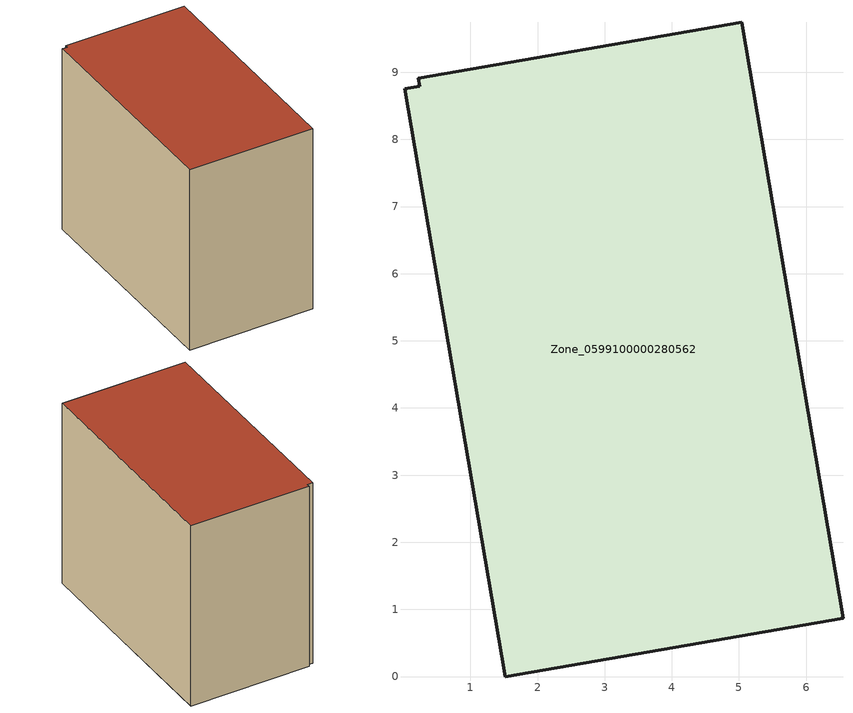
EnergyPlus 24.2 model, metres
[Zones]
Zone_0599100000280562
 floor ground (C_G): 0.02,8.76 0.24,8.79 0.22,8.91 5.04,9.74 6.55,0.87 1.52,0 z0
 wall outside (C_F): 1.52,0 6.55,0.87 5.04,9.74 0.22,8.91 0.24,8.79 0.02,8.76 1.52,0 z0:7.75
 roof outside (C_R): 0.24,8.79 0.02,8.76 1.52,0 6.55,0.87 5.04,9.74 0.22,8.91 z7.75
[BUILDING]
Pand.0599100000280562: North Axis=0; Terrain=City; Loads Convergence Tolerance Value=0.04; Temperature Convergence Tolerance Value=0.4; Solar Distribution=FullExterior; Maximum Number of Warmup Days=25; Minimum Number of Warmup Days=1
[Site:Location]
Rotterdam.The.Hague.AP_ZH_NLD Design_Conditions: Latitude=51.96; Longitude=4.45; Time Zone=1; Elevation=-4.5
[SITE:GROUNDTEMPERATURE:BUILDINGSURFACE]
18, 18, 18, 18, 18, 18, 18, 18, 18, 18, 18, 18
[MATERIAL] Thermal Absorptance=0.9; Solar Absorptance=0.7; Visible Absorptance=0.7
Name | Roughness | Thickness | Conductivity | Density | Specific Heat
G.TC.1975-1991 | MediumSmooth | 0.15 | 0.288461 | 540 | 1210
F.TC.1975-1991 | Rough | 0.3 | 0.230769 | 1920 | 840
R.TC.1975-1991 | MediumRough | 0.2 | 0.153846 | 1500 | 1000
[CONSTRUCTION]
C_G: G.TC.1975-1991
C_F: F.TC.1975-1991
C_R: R.TC.1975-1991
[ZONE]
Zone_0599100000280562: Type=1; Multiplier=1; Ceiling Height=Autocalculate; Volume=Autocalculate; Floor Area=autocalculate; Part of Total Floor Area=Yes
[ZONEINFILTRATION:DESIGNFLOWRATE]
Infil_Zone_0599100000280562: Zone or ZoneList or Space or SpaceList=Zone_0599100000280562; Schedule=AlwaysOn; Design Flow Rate Calculation Method=Flow/Area; Flow Rate per Floor Area=0.003; Constant Term Coefficient=1; Temperature Term Coefficient=0; Velocity Term Coefficient=0; Velocity Squared Term Coefficient=0
[HVACTEMPLATE:ZONE:IDEALLOADSAIRSYSTEM]
Zone_0599100000280562: Maximum Heating Supply Air Temperature=50; Minimum Cooling Supply Air Temperature=13; Maximum Heating Supply Air Humidity Ratio=0.0156; Minimum Cooling Supply Air Humidity Ratio=0.0077; Heating Limit=NoLimit; Cooling Limit=NoLimit; Dehumidification Control Type=ConstantSensibleHeatRatio; Cooling Sensible Heat Ratio=0.7; Dehumidification Setpoint=60; Humidification Control Type=None; Humidification Setpoint=30; Outdoor Air Method=None; Outdoor Air Flow Rate per Person=0.00944; Outdoor Air Flow Rate per Zone Floor Area=0; Outdoor Air Flow Rate per Zone=0; Demand Controlled Ventilation Type=None; Outdoor Air Economizer Type=NoEconomizer; Heat Recovery Type=None; Sensible Heat Recovery Effectiveness=0.7; Latent Heat Recovery Effectiveness=0.65
[ZONECONTROL:THERMOSTAT]
ThermostatControl_Zone_0599100000280562: Zone or ZoneList=Zone_0599100000280562; Control Type Schedule=DualSetpointControlType; Control 1=Thermostat_Zone_0599100000280562; Temperature Difference Between Cutout And Setpoint=0
[THERMOSTATSETPOINT:DUALSETPOINT]
Thermostat_Zone_0599100000280562: Heating Setpoint Temperature Schedule=HeatingSetpoint_Zone_0599100000280562; Cooling Setpoint Temperature Schedule=CoolingSetpoint_Zone_0599100000280562
[SCHEDULE:COMPACT]
HeatingSetpoint_Zone_0599100000280562: Through: 12/31, For: AllDays, Until: 24:00, 21
CoolingSetpoint_Zone_0599100000280562: Through: 12/31, For: AllDays, Until: 24:00, 24
DualSetpointControlType: Through: 12/31, For: AllDays, Until: 24:00, 4
AlwaysOn: Through: 12/31, For: AllDays, Until: 24:00, 1
